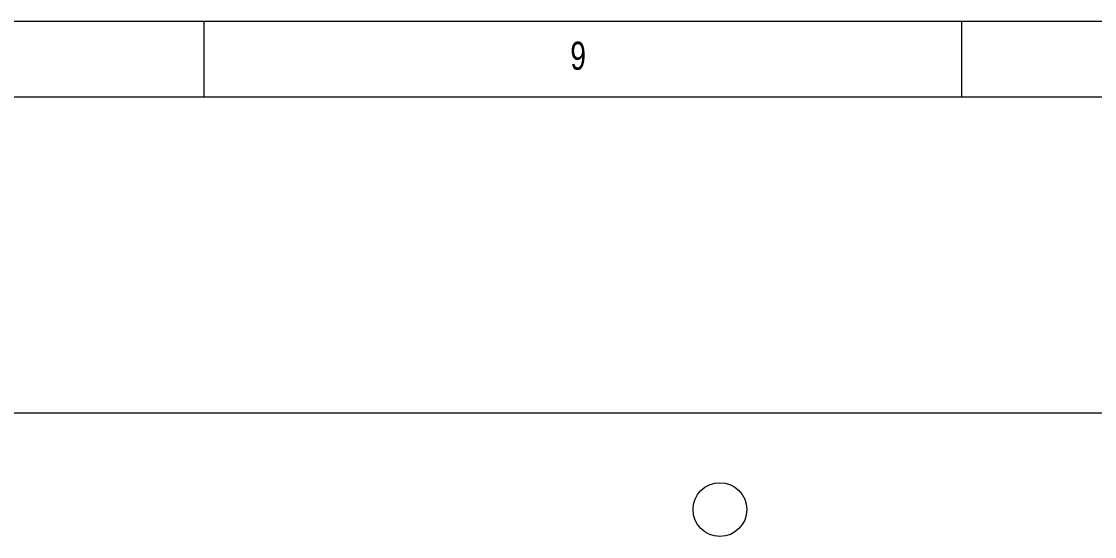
# Model space of a CAD drawing. Header units: millimetres. Extents: x -84 to 500, y -79 to 331.
# Drawn here: x 295.6 to 366.3, y 296.7 to 330.6 of the extents above; entities that cross this region are included whole.
import ezdxf

# ---------------------------------------------------------------- set-up
doc = ezdxf.new("R2010")
doc.units = ezdxf.units.MM
doc.styles.add('SLDTEXTSTYLE0', font='TXT', dxfattribs={"width": 0.75})

msp = doc.modelspace()

# ---------------------------------------------------------------- linework, layer by layer
at = {"color": 7, "linetype": 'Continuous', "lineweight": 0}
for p, q in [((499.594, 330.641), (-84.406, 330.641)), ((307.594, 330.641), (307.594, 325.641)), ((357.594, 325.641), (357.594, 330.641)), ((494.594, 325.641), (-79.406, 325.641))]:
    msp.add_line(p, q, dxfattribs=at)
at = {"color": 7, "linetype": 'Continuous', "lineweight": 15}
msp.add_line((431.8, 304.8), (0, 304.8), dxfattribs=at)
msp.add_circle((341.63, 298.45), 1.775, dxfattribs=at)

# ---------------------------------------------------------------- texts
at = {"color": 7, "linetype": 'Continuous', "lineweight": 0, "insert": (331.76, 329.309), "char_height": 1.852, "attachment_point": 1, "style": 'SLDTEXTSTYLE0'}
msp.add_mtext('9', dxfattribs=at)

doc.saveas('drawing.dxf')
